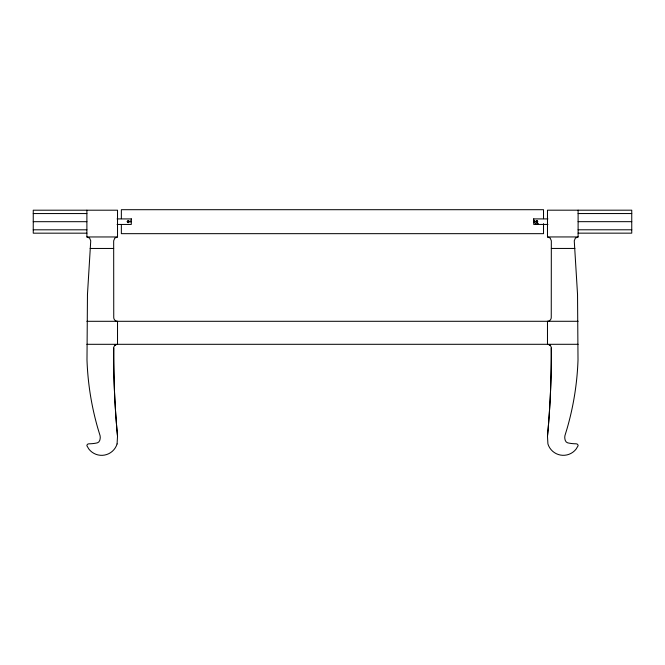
<?xml version="1.0" encoding="UTF-8"?>
<svg xmlns="http://www.w3.org/2000/svg" width="665" height="665" viewBox="0 0 665 665"><rect width="100%" height="100%" fill="white"/><g stroke="black" fill="none" stroke-linecap="round" stroke-linejoin="round"><path stroke-width="1" d="M117.082 443.937A16.151 16.143 0 0 1 88.894 449.116L86.891 445.766A1.962 1.953 0 0 1 87.871 444.07L88.844 443.804A38.238 38.204 0 0 0 97.298 442.865L98.786 442.017L99.733 440.454A12.436 12.427 0 0 0 100.249 437.279L100.066 435.633A5.86 5.852 0 0 0 99.9 435.11L97.971 428.767A282.808 282.559 0 0 1 86.99 359.856L87.464 294.437L90.739 240.805L89.609 238.087L86.891 236.956L86.891 210.198M130.747 222.11L130.781 221.453A2.544 2.544 0 0 0 130.631 220.805M117.082 443.937L117.522 436.198A881.848 881.05 0 0 1 113.723 348.111A3.807 3.799 0 0 1 115.627 344.819L117.522 344.312L117.522 321.303A3.774 3.774 0 0 1 113.748 317.529L113.673 240.805L114.804 238.087L117.522 236.956L117.522 210.198L33.25 210.198L33.25 233.174L86.891 233.174M114.837 345.426L115.627 344.819M578.109 210.182L578.109 236.94L575.391 238.07L574.261 240.788L577.536 294.429L578.01 359.84A282.816 282.559 0 0 1 567.029 428.75L565.1 435.093A5.86 5.852 0 0 0 564.934 435.625L564.751 437.262A12.436 12.427 0 0 0 565.267 440.438L566.214 442.009L567.702 442.848A38.238 38.204 0 0 0 576.156 443.796L577.129 444.054A1.962 1.953 0 0 1 578.109 445.75L576.098 449.099A16.151 16.143 0 0 1 547.918 443.921L547.478 436.19A881.848 881.05 0 0 0 551.277 348.094A3.807 3.799 0 0 0 549.373 344.803L547.478 344.295L547.478 321.286A3.774 3.774 0 0 0 551.252 317.513L551.327 240.788L550.196 238.07L547.478 236.94L547.478 210.182L631.75 210.182L631.75 233.157L578.109 233.157M33.25 213.556L86.891 213.556M578.109 213.548L631.75 213.548M117.057 218.918L131.296 218.926M533.704 218.91L547.943 218.91M33.25 221.686L86.891 221.686M578.109 221.669L631.75 221.669M117.057 224.446L131.296 224.446L131.296 218.81M547.943 224.429L533.704 224.429L533.704 218.793M33.25 229.807L86.891 229.807M578.109 229.791L631.75 229.791M547.478 236.94L578.109 236.94M86.891 236.956L117.522 236.956M551.318 248.444L574.901 248.444M90.099 248.461L113.682 248.461M86.891 321.303L578.109 321.286M86.891 344.312L578.109 344.295M549.373 344.803L550.163 345.409M534.253 222.102L534.219 221.437A2.544 2.544 0 0 1 534.369 220.788M543.521 218.685L543.521 209.699L121.354 209.699L121.354 218.685M543.521 223.681L543.521 233.664L121.354 233.664L121.354 224.679M537.794 223.947A2.544 2.544 0 0 1 535.259 223.822M534.369 222.841A2.544 2.544 0 0 1 534.145 222.218L534.095 221.561A2.544 2.544 0 0 1 534.211 220.905M117.522 436.198A881.815 881.025 0 0 1 113.723 348.111M551.277 348.094A881.815 881.025 0 0 1 547.478 436.19M538.384 223.623A2.544 2.544 0 0 1 535.283 223.748M127.314 221.437C128.486 225.086 130.157 218.851 127.314 221.437M535.84 221.42C537.012 225.078 538.683 218.843 535.84 221.42M127.755 222.509A0.956 0.956 0 0 0 129.193 221.678A0.956 0.956 0 0 0 127.755 220.855A0.956 0.956 0 0 0 127.755 222.509M536.289 222.492A0.956 0.956 0 0 0 537.719 221.669A0.956 0.956 0 0 0 536.289 220.838A0.956 0.956 0 0 0 536.289 222.492"/></g></svg>
